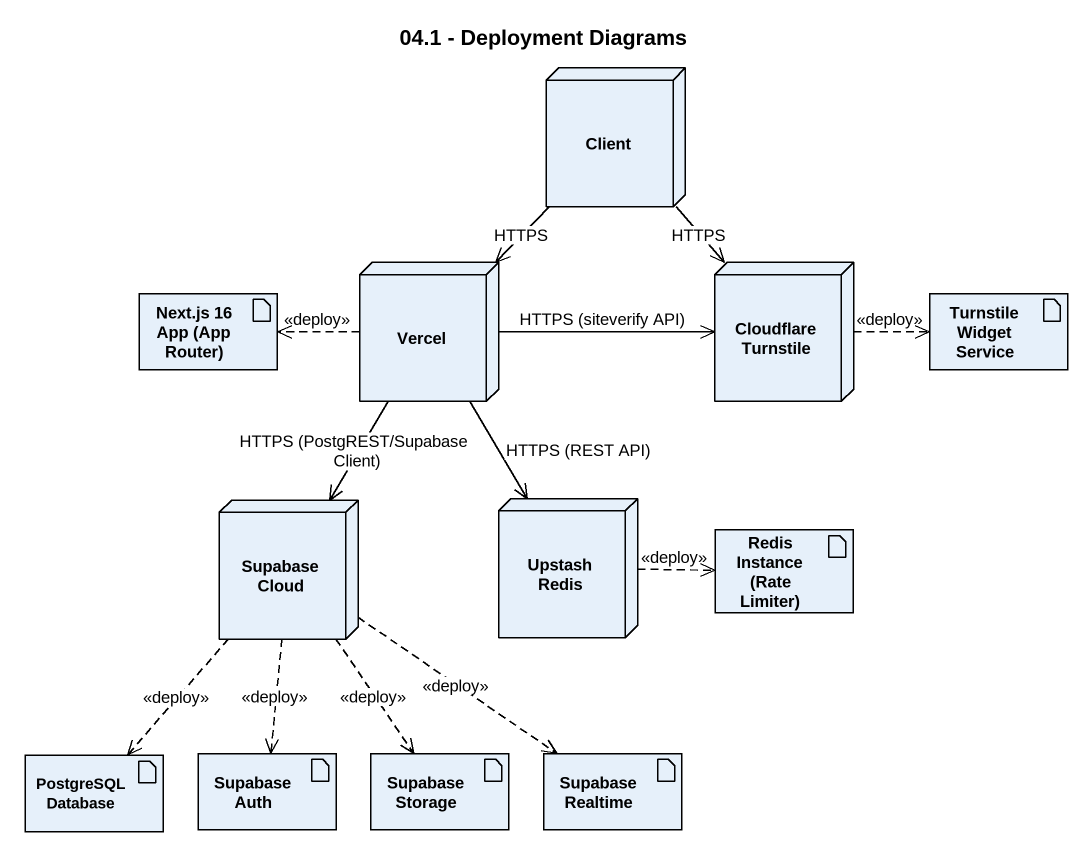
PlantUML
@startuml
title 04.1 - Deployment Diagrams
node Client
artifact "Next.js 16 App (App Router)" as Next_js_16_App_App_Router
node Vercel
node "Cloudflare Turnstile" as Cloudflare_Turnstile
artifact "Turnstile Widget Service" as Turnstile_Widget_Service
node "Supabase Cloud" as Supabase_Cloud
node "Upstash Redis" as Upstash_Redis
artifact "Redis Instance (Rate Limiter)" as Redis_Instance_Rate_Limiter
artifact "PostgreSQL Database" as PostgreSQL_Database
artifact "Supabase Auth" as Supabase_Auth
artifact "Supabase Storage" as Supabase_Storage
artifact "Supabase Realtime" as Supabase_Realtime
Client --> Vercel : HTTPS
Client --> Cloudflare_Turnstile : HTTPS
Vercel .left.> Next_js_16_App_App_Router : <<deploy>>
Vercel -right-> Cloudflare_Turnstile : HTTPS (siteverify API)
Vercel --> Supabase_Cloud : HTTPS (PostgREST/Supabase Client)
Vercel --> Upstash_Redis : HTTPS (REST API)
Cloudflare_Turnstile .right.> Turnstile_Widget_Service : <<deploy>>
Supabase_Cloud ..> PostgreSQL_Database : <<deploy>>
Supabase_Cloud ..> Supabase_Auth : <<deploy>>
Supabase_Cloud ..> Supabase_Storage : <<deploy>>
Supabase_Cloud ..> Supabase_Realtime : <<deploy>>
Upstash_Redis .right.> Redis_Instance_Rate_Limiter : <<deploy>>
@enduml
